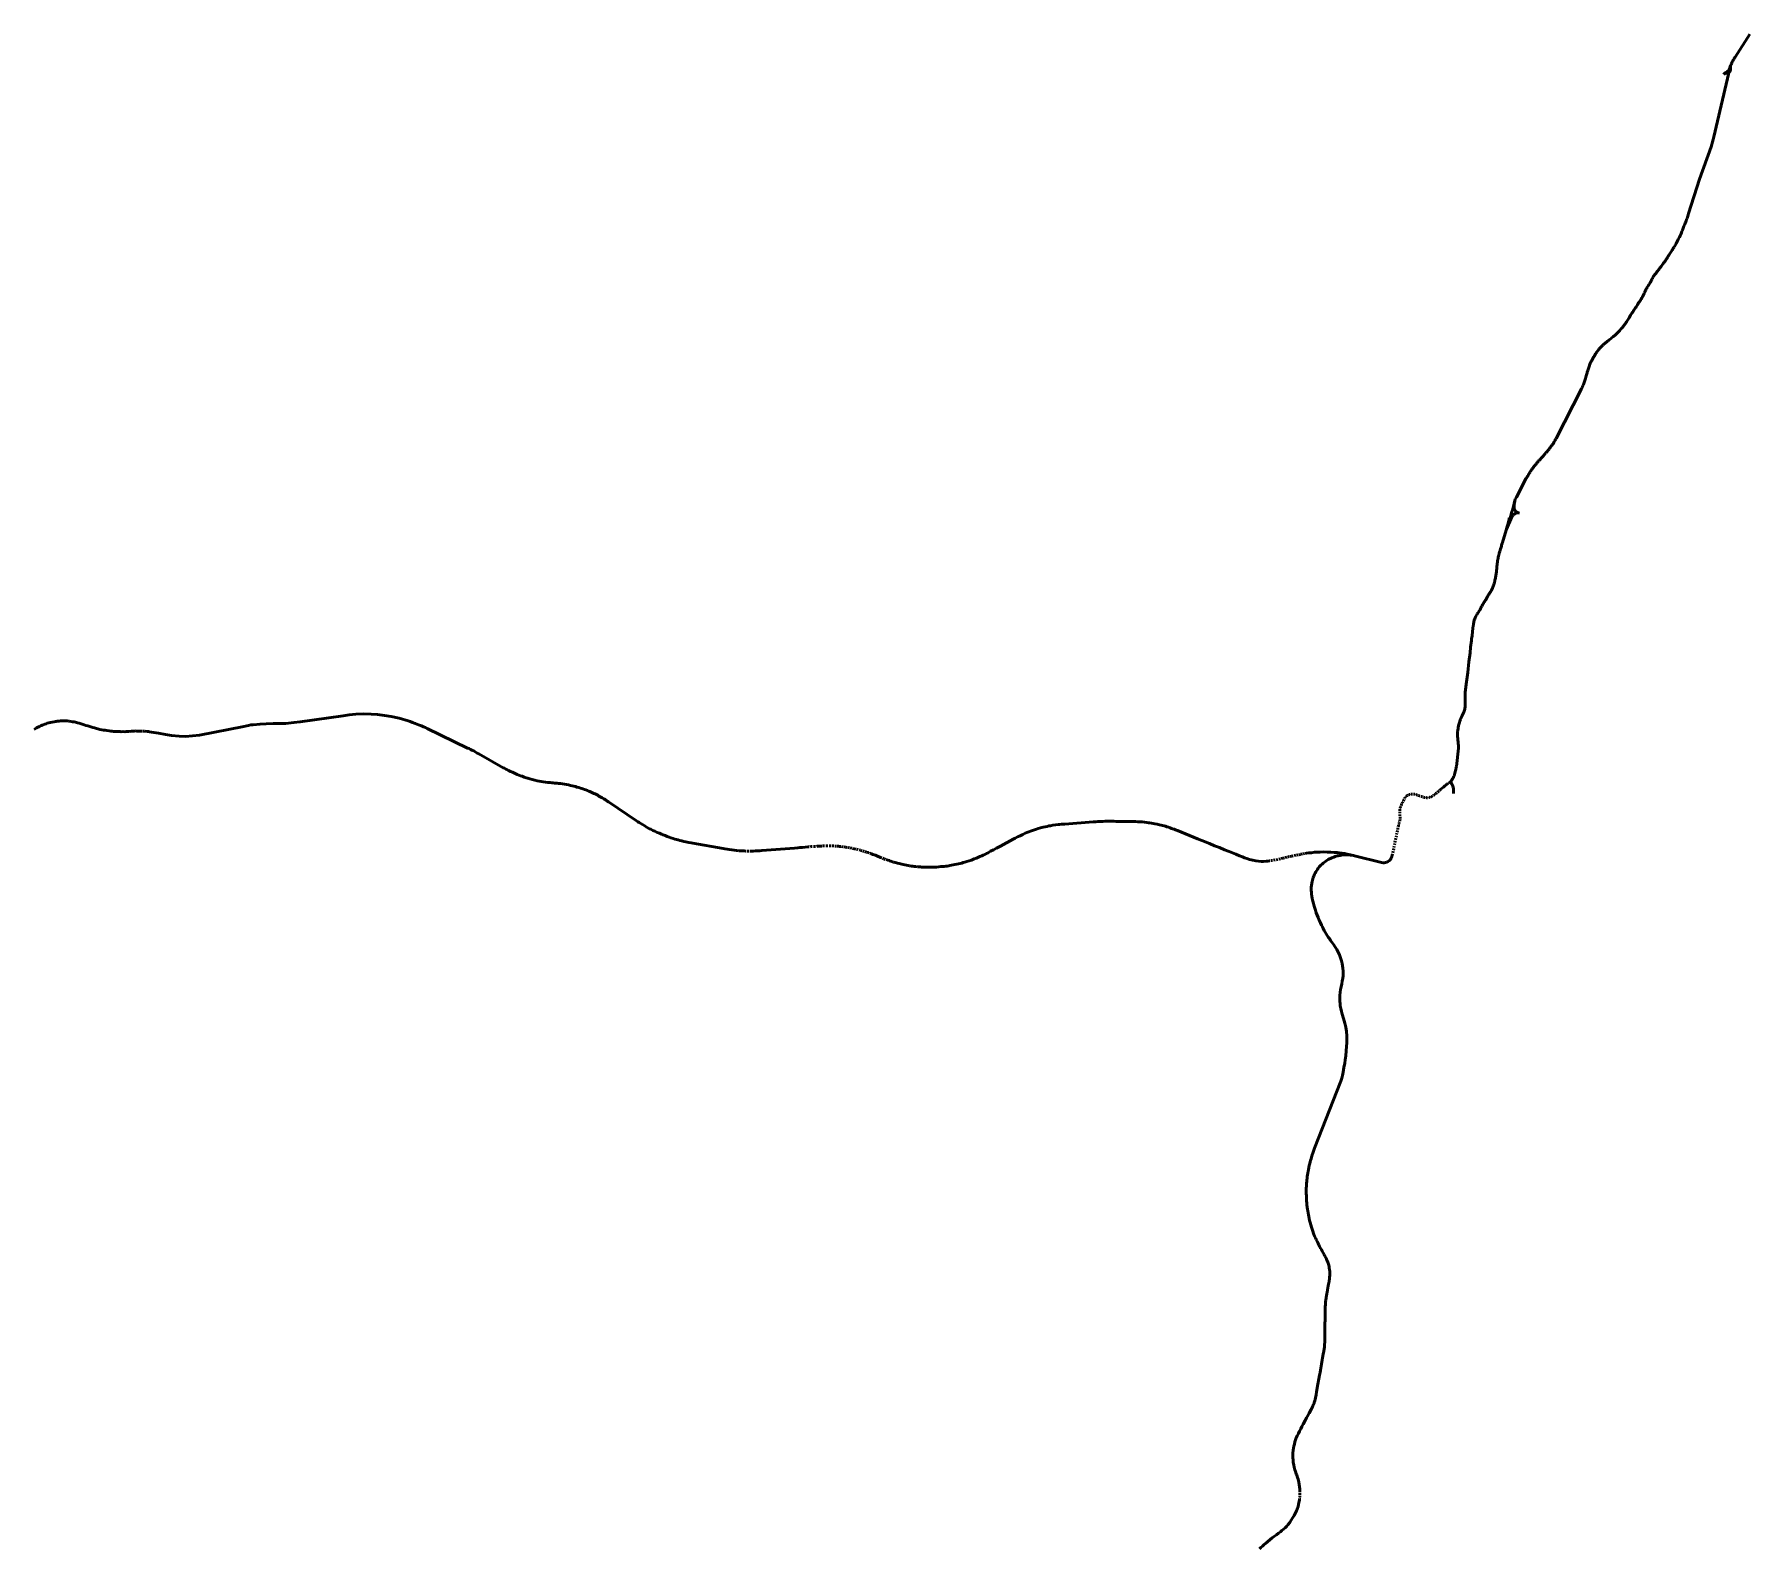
# Model space of a CAD drawing. Header units: metres. Extents: x 627729 to 750862, y 4209977 to 4428692.
# Drawn here: x 627729 to 750862, y 4320003 to 4428692 of the extents above; entities that cross this region are included whole.
import ezdxf

# ---------------------------------------------------------------- set-up
doc = ezdxf.new("R2010")
doc.units = ezdxf.units.M
doc.header["$MEASUREMENT"] = 0
doc.linetypes.add('DGN Style 2', pattern=[189.443405, 113.666043, -75.777362])
for name, color, linetype, lineweight in [('Nivel 35', 7, 'Continuous', 0), ('Nivel 5', 7, 'Continuous', 0), ('Nivel 6', 7, 'Continuous', 0), ('TRAZADO_AVE', 7, 'Continuous', 0), ('TUNEL', 7, 'Continuous', 0)]:
    doc.layers.add(name, color=color, linetype=linetype, lineweight=lineweight)

msp = doc.modelspace()

# ---------------------------------------------------------------- linework, layer by layer
at = {"layer": 'Nivel 35', "color": 6, "linetype": 'Continuous', "lineweight": 53}
for p, q in [((749810, 4427056, 0), (750862, 4428692, 0)), ((749445, 4426247, 0), (748280, 4421332)), ((748104, 4420618, 0), (747250, 4418288)), ((746462, 4415840), (747250, 4418288)), ((736962, 4399693), (738778, 4403240)), ((734119, 4395472, 0), (734792, 4396780, 0)), ((733856, 4394604), (734038, 4395318)), ((734038, 4395318), (734120, 4395472)), ((733406, 4393177), (733709, 4394136)), ((733406, 4393177), (733790, 4394062)), ((733709, 4394136), (733776, 4394348)), ((733776, 4394348), (733856, 4394604)), ((733101, 4392150), (733406, 4393177)), ((730965, 4385824), (731017, 4386268)), ((730833, 4384701), (730891, 4385182)), ((730891, 4385182), (730903, 4385298)), ((730903, 4385298), (730930, 4385517)), ((730930, 4385517), (730965, 4385824)), ((730619, 4382885), (730709, 4383652)), ((730709, 4383652), (730786, 4384306)), ((730786, 4384306), (730833, 4384701)), ((730545, 4382212, 0), (730619, 4382885)), ((730442, 4381468, 0), (730545, 4382212, 0))]:
    msp.add_line(p, q, dxfattribs=at)
at = {"layer": 'Nivel 35', "color": 6, "lineweight": 53}
for p, q in [((729968, 4377456, 0), (729806, 4376145, 0)), ((729942, 4377799, 0), (729957, 4377659, 0)), ((729957, 4377659, 0), (729964, 4377545, 0)), ((729964, 4377545, 0), (729968, 4377456, 0))]:
    msp.add_line(p, q, dxfattribs=at)
at = {"layer": 'Nivel 35', "color": 6, "linetype": 'DGN Style 2', "lineweight": 53}
for p, q in [((724582, 4369251, 0), (724565, 4369262, 0)), ((724565, 4369206, 0), (724582, 4369217, 0)), ((724582, 4369217, 0), (724582, 4369251, 0))]:
    msp.add_line(p, q, dxfattribs=at)
at = {"layer": 'Nivel 35', "color": 6, "linetype": 'Continuous', "lineweight": 53, "extrusion": (0, 0, -1)}
msp.add_arc((-736242, 4423922), 12312, 192.17659, 195.57377, dxfattribs=at)
at = {"layer": 'Nivel 35', "color": 6, "linetype": 'Continuous', "lineweight": 53}
msp.add_arc((745512, 4415890), 951, 333.56679, 357.00675, dxfattribs=at)
for points, knots in [([(749548, 4426571), (749559, 4426594), (749569, 4426617), (749579, 4426640), (749601, 4426688), (749624, 4426736), (749651, 4426782), (749671, 4426818), (749692, 4426854), (749713, 4426890), (749727, 4426913), (749741, 4426937), (749754, 4426961), (749773, 4426993), (749791, 4427025), (749810, 4427057)], [0, 0, 0, 0, 0.1367001, 0.1367001, 0.1367001, 0.4256229, 0.4256229, 0.4256229, 0.6505615, 0.6505615, 0.6505615, 0.7991457, 0.7991457, 0.7991457, 1, 1, 1, 1]), ([(749496, 4426466, 0), (749487, 4426451, 0), (749481, 4426434, 0), (749474, 4426417), (749464, 4426391, 0), (749454, 4426365, 0), (749445, 4426338, 0), (749432, 4426300, 0), (749425, 4426260, 0), (749412, 4426222, 0), (749400, 4426184, 0), (749383, 4426150, 0), (749363, 4426116), (749348, 4426092, 0), (749330, 4426071), (749309, 4426053), (749247, 4426003), (749172, 4425972), (749111, 4425922), (749094, 4425908), (749076, 4425895), (749062, 4425878), (749044, 4425857), (749027, 4425837), (749009, 4425816)], [0, 0, 0, 0, 0.0649493, 0.0649493, 0.0649493, 0.1637303, 0.1637303, 0.1637303, 0.3074913, 0.3074913, 0.3074913, 0.4457267, 0.4457267, 0.4457267, 0.5434905, 0.5434905, 0.5434905, 0.8250915, 0.8250915, 0.8250915, 0.9028264, 0.9028264, 0.9028264, 1, 1, 1, 1]), ([(749009, 4425815, 0), (749031, 4425838, 0), (749053, 4425860, 0), (749081, 4425878, 0), (749103, 4425892, 0), (749129, 4425896, 0), (749153, 4425901, 0), (749191, 4425909, 0), (749229, 4425908, 0), (749266, 4425917, 0), (749295, 4425925, 0), (749321, 4425937, 0), (749348, 4425951, 0), (749374, 4425964, 0), (749397, 4425978, 0), (749419, 4425999, 0), (749441, 4426020, 0), (749457, 4426045, 0), (749466, 4426073, 0), (749474, 4426101, 0), (749479, 4426128, 0), (749482, 4426156), (749486, 4426190, 0), (749489, 4426223, 0), (749490, 4426256), (749490, 4426290, 0), (749480, 4426323, 0), (749481, 4426357, 0), (749481, 4426392, 0), (749484, 4426429, 0), (749495, 4426463, 0)], [0, 0, 0, 0, 0.1023949, 0.1023949, 0.1023949, 0.1830644, 0.1830644, 0.1830644, 0.3035127, 0.3035127, 0.3035127, 0.3983015, 0.3983015, 0.3983015, 0.488956, 0.488956, 0.488956, 0.5820734, 0.5820734, 0.5820734, 0.6724439, 0.6724439, 0.6724439, 0.7789918, 0.7789918, 0.7789918, 0.8859614, 0.8859614, 0.8859614, 1, 1, 1, 1]), ([(749445, 4426247, 0), (749459, 4426320, 0), (749463, 4426397, -1), (749496, 4426464, -1), (749513, 4426500, -1), (749531, 4426535, 0), (749548, 4426571)], [0, 0, 0, 0, 0.6523151, 0.6523151, 0.6523151, 1, 1, 1, 1]), ([(743111, 4409767), (743151, 4409818), (743175, 4409877), (743204, 4409935), (743236, 4409999), (743268, 4410063), (743299, 4410128), (743336, 4410205), (743367, 4410285), (743406, 4410361), (743450, 4410447), (743503, 4410529), (743553, 4410611), (743608, 4410700), (743670, 4410786), (743723, 4410876), (743771, 4410958), (743809, 4411044, 0), (743854, 4411127, 0), (743902, 4411215, 0), (743948, 4411304), (744007, 4411386), (744048, 4411443), (744095, 4411495), (744137, 4411551), (744178, 4411606), (744219, 4411662), (744261, 4411717), (744322, 4411798), (744385, 4411880), (744447, 4411961), (744520, 4412057), (744587, 4412157), (744659, 4412254), (744700, 4412309), (744749, 4412359), (744788, 4412415), (744837, 4412486), (744884, 4412558), (744931, 4412630), (744975, 4412699), (745020, 4412769), (745065, 4412839), (745128, 4412937), (745194, 4413033), (745255, 4413132), (745304, 4413210), (745349, 4413289), (745396, 4413368), (745443, 4413446), (745491, 4413524), (745538, 4413602), (745563, 4413645), (745587, 4413689), (745610, 4413733), (745680, 4413863), (745748, 4413993), (745813, 4414126), (745880, 4414265), (745942, 4414408), (746000, 4414552), (746040, 4414653), (746075, 4414756), (746116, 4414857), (746156, 4414955), (746197, 4415052), (746237, 4415149), (746281, 4415254), (746323, 4415369), (746364, 4415466)], [0, 0, 0, 0, 0.0290829, 0.0290829, 0.0290829, 0.0618305, 0.0618305, 0.0618305, 0.1006806, 0.1006806, 0.1006806, 0.1446978, 0.1446978, 0.1446978, 0.1925179, 0.1925179, 0.1925179, 0.2354654, 0.2354654, 0.2354654, 0.2810666, 0.2810666, 0.2810666, 0.3128855, 0.3128855, 0.3128855, 0.3443324, 0.3443324, 0.3443324, 0.3909843, 0.3909843, 0.3909843, 0.445814, 0.445814, 0.445814, 0.4771972, 0.4771972, 0.4771972, 0.5162364, 0.5162364, 0.5162364, 0.553991, 0.553991, 0.553991, 0.6070768, 0.6070768, 0.6070768, 0.6486787, 0.6486787, 0.6486787, 0.6902294, 0.6902294, 0.6902294, 0.7129884, 0.7129884, 0.7129884, 0.7799846, 0.7799846, 0.7799846, 0.8506358, 0.8506358, 0.8506358, 0.9001676, 0.9001676, 0.9001676, 0.948179, 0.948179, 0.948179, 1, 1, 1, 1]), ([(738778, 4403248, 0), (738833, 4403349, 0), (738887, 4403451, 0), (738930, 4403559, 0), (738949, 4403608, 0), (738965, 4403659, 0), (738980, 4403709, 0), (739009, 4403804, 0), (739037, 4403899), (739067, 4403994), (739087, 4404058), (739108, 4404121), (739127, 4404186), (739154, 4404273), (739181, 4404362), (739207, 4404450), (739232, 4404533), (739256, 4404616), (739281, 4404699), (739297, 4404753), (739316, 4404805), (739335, 4404858), (739360, 4404928), (739388, 4404997), (739417, 4405065), (739449, 4405142), (739486, 4405217), (739526, 4405291), (739558, 4405349), (739596, 4405403), (739628, 4405461), (739649, 4405500), (739667, 4405541, 0), (739689, 4405579, 0), (739726, 4405640, 0), (739764, 4405699, 0), (739803, 4405758, 0), (739836, 4405806, 0), (739868, 4405855, 0), (739902, 4405902), (739933, 4405947, 0), (739965, 4405990), (739998, 4406033), (740038, 4406084), (740080, 4406133), (740124, 4406181), (740146, 4406206), (740169, 4406230), (740193, 4406254), (740239, 4406300), (740287, 4406344), (740334, 4406389), (740389, 4406440), (740443, 4406491), (740500, 4406539), (740550, 4406582), (740604, 4406620), (740656, 4406662), (740699, 4406698), (740742, 4406734, 0), (740786, 4406769, 0), (740828, 4406803, 0), (740872, 4406833, 0), (740914, 4406867, 0), (740956, 4406902, 0), (740999, 4406937, 0), (741041, 4406972, 0), (741101, 4407022, 0), (741160, 4407072, 0), (741218, 4407123, 0), (741286, 4407181, 0), (741351, 4407241), (741413, 4407306), (741493, 4407391), (741570, 4407478), (741647, 4407566), (741700, 4407625), (741753, 4407684), (741802, 4407746), (741852, 4407810), (741899, 4407877), (741947, 4407943), (741974, 4407979), (742001, 4408016, 0), (742026, 4408053, 0), (742088, 4408146, 0), (742144, 4408242), (742202, 4408338), (742241, 4408403), (742279, 4408468), (742318, 4408533), (742347, 4408579), (742376, 4408625), (742406, 4408671), (742455, 4408745), (742509, 4408817, 0), (742557, 4408892, 0), (742587, 4408938, 0), (742616, 4408984, 0), (742645, 4409030, 0), (742667, 4409064, 0), (742689, 4409098, 0), (742711, 4409132, 0), (742744, 4409183, 0), (742781, 4409231, 0), (742814, 4409282, 0), (742850, 4409337, 0), (742880, 4409397, 0), (742915, 4409453, 0), (742950, 4409508, 0), (742989, 4409561, 0), (743026, 4409615, 0), (743058, 4409663, 0), (743084, 4409721), (743111, 4409767)], [0, 0, 0, 0, 0.0434512, 0.0434512, 0.0434512, 0.0634068, 0.0634068, 0.0634068, 0.1006939, 0.1006939, 0.1006939, 0.1259669, 0.1259669, 0.1259669, 0.1606012, 0.1606012, 0.1606012, 0.1932933, 0.1932933, 0.1932933, 0.2143513, 0.2143513, 0.2143513, 0.2422478, 0.2422478, 0.2422478, 0.2738175, 0.2738175, 0.2738175, 0.2986102, 0.2986102, 0.2986102, 0.3154315, 0.3154315, 0.3154315, 0.3420208, 0.3420208, 0.3420208, 0.3639495, 0.3639495, 0.3639495, 0.3843567, 0.3843567, 0.3843567, 0.4086742, 0.4086742, 0.4086742, 0.4213468, 0.4213468, 0.4213468, 0.4458952, 0.4458952, 0.4458952, 0.4739168, 0.4739168, 0.4739168, 0.4988547, 0.4988547, 0.4988547, 0.5200613, 0.5200613, 0.5200613, 0.5402275, 0.5402275, 0.5402275, 0.5610017, 0.5610017, 0.5610017, 0.5901633, 0.5901633, 0.5901633, 0.623711, 0.623711, 0.623711, 0.6676562, 0.6676562, 0.6676562, 0.6975064, 0.6975064, 0.6975064, 0.7281698, 0.7281698, 0.7281698, 0.7452279, 0.7452279, 0.7452279, 0.7872588, 0.7872588, 0.7872588, 0.8157876, 0.8157876, 0.8157876, 0.8362346, 0.8362346, 0.8362346, 0.869888, 0.869888, 0.869888, 0.8904773, 0.8904773, 0.8904773, 0.9057496, 0.9057496, 0.9057496, 0.9285065, 0.9285065, 0.9285065, 0.9535022, 0.9535022, 0.9535022, 0.9781616, 0.9781616, 0.9781616, 1, 1, 1, 1]), ([(734792, 4396780, 0), (734841, 4396857, 0), (734891, 4396933, 0), (734940, 4397010, 0), (734995, 4397096, 0), (735039, 4397189, 0), (735095, 4397275, 0), (735147, 4397354, 0), (735202, 4397429, 0), (735258, 4397505, 0), (735338, 4397613, 0), (735418, 4397721), (735501, 4397827), (735549, 4397889), (735600, 4397948), (735651, 4398007), (735697, 4398059), (735744, 4398109), (735791, 4398158), (735849, 4398218), (735913, 4398271), (735968, 4398333), (736011, 4398381), (736053, 4398430), (736094, 4398479), (736127, 4398518), (736159, 4398557, 0), (736192, 4398596, 0), (736214, 4398621, 0), (736236, 4398645, 0), (736258, 4398670, 0), (736286, 4398701, 0), (736314, 4398733, 0), (736341, 4398765, 0), (736369, 4398801, 0), (736393, 4398840, 0), (736421, 4398876, 0), (736461, 4398927, 0), (736502, 4398978, 0), (736542, 4399029, 0), (736580, 4399078, 0), (736619, 4399127, 0), (736657, 4399176, 0), (736698, 4399231, 0), (736736, 4399289, 0), (736770, 4399349, 0), (736790, 4399384, 0), (736809, 4399419, 0), (736829, 4399455, 0), (736849, 4399489, 0), (736868, 4399524, 0), (736888, 4399558, 0), (736911, 4399600, 0), (736934, 4399641), (736958, 4399683)], [0, 0, 0, 0, 0.0754138, 0.0754138, 0.0754138, 0.1598754, 0.1598754, 0.1598754, 0.2374026, 0.2374026, 0.2374026, 0.3485042, 0.3485042, 0.3485042, 0.412885, 0.412885, 0.412885, 0.4696509, 0.4696509, 0.4696509, 0.5380646, 0.5380646, 0.5380646, 0.5911076, 0.5911076, 0.5911076, 0.6330606, 0.6330606, 0.6330606, 0.6603454, 0.6603454, 0.6603454, 0.6950692, 0.6950692, 0.6950692, 0.7328701, 0.7328701, 0.7328701, 0.786321, 0.786321, 0.786321, 0.8377533, 0.8377533, 0.8377533, 0.894445, 0.894445, 0.894445, 0.9279415, 0.9279415, 0.9279415, 0.960704, 0.960704, 0.960704, 1, 1, 1, 1]), ([(734349, 4394333), (734296, 4394348), (734205, 4394363), (734151, 4394386), (734115, 4394402), (734076, 4394434), (734048, 4394471), (734019, 4394508), (733999, 4394546), (733982, 4394589), (733970, 4394619), (733959, 4394650), (733955, 4394682), (733951, 4394715), (733949, 4394748), (733949, 4394782), (733949, 4394809), (733949, 4394837), (733952, 4394865), (733956, 4394903), (733961, 4394940), (733966, 4394977), (733970, 4395002), (733974, 4395027), (733978, 4395052), (733983, 4395085), (733990, 4395117), (733995, 4395149)], [0, 0, 0, 0, 0.1973562, 0.1973562, 0.1973562, 0.3248788, 0.3248788, 0.3248788, 0.4550249, 0.4550249, 0.4550249, 0.547767, 0.547767, 0.547767, 0.6440637, 0.6440637, 0.6440637, 0.7241357, 0.7241357, 0.7241357, 0.8329882, 0.8329882, 0.8329882, 0.9055564, 0.9055564, 0.9055564, 1, 1, 1, 1]), ([(733406, 4393177), (733426, 4393265), (733449, 4393352), (733472, 4393438), (733486, 4393492), (733503, 4393545), (733519, 4393599), (733555, 4393723), (733583, 4393852), (733608, 4393977)], [0, 0, 0, 0, 0.3267023, 0.3267023, 0.3267023, 0.5292223, 0.5292223, 0.5292223, 1, 1, 1, 1]), ([(734266, 4394345, -2), (734240, 4394345, -2), (734214, 4394345, -2), (734188, 4394343, -2), (734172, 4394342, -2), (734157, 4394341, -1), (734141, 4394339, 0), (734124, 4394336, 0), (734107, 4394332, -1), (734091, 4394325, -2), (734078, 4394320, -3), (734066, 4394314, -10), (734054, 4394308, -11), (734041, 4394301, -12), (734028, 4394294, -2), (734015, 4394286, -2), (734001, 4394277, -2), (733986, 4394268, -11), (733972, 4394258, -10), (733959, 4394249, -10), (733946, 4394240, -1), (733934, 4394230, -1), (733918, 4394218, -1), (733903, 4394206, -9), (733888, 4394193, -9), (733877, 4394182, -9), (733867, 4394171, -2), (733857, 4394159, -1), (733842, 4394143, -1), (733828, 4394127, -11), (733815, 4394109, -9), (733805, 4394094, -8), (733798, 4394078, 0), (733790, 4394062)], [0, 0, 0, 0, 0.1317884, 0.1317884, 0.1317884, 0.2117391, 0.2117391, 0.2117391, 0.2989908, 0.2989908, 0.2989908, 0.3707487, 0.3707487, 0.3707487, 0.4464631, 0.4464631, 0.4464631, 0.5343502, 0.5343502, 0.5343502, 0.6169933, 0.6169933, 0.6169933, 0.717086, 0.717086, 0.717086, 0.7964059, 0.7964059, 0.7964059, 0.9072213, 0.9072213, 0.9072213, 1, 1, 1, 1]), ([(731027, 4386279), (731040, 4386364), (731052, 4386448), (731065, 4386532), (731075, 4386602), (731098, 4386670), (731121, 4386737), (731139, 4386789), (731157, 4386841), (731185, 4386888), (731239, 4386979), (731294, 4387068), (731350, 4387157), (731405, 4387244), (731464, 4387328), (731516, 4387417), (731556, 4387485), (731587, 4387558), (731624, 4387628), (731667, 4387709), (731709, 4387791), (731756, 4387870), (731804, 4387953), (731862, 4388030), (731911, 4388113), (731946, 4388171), (731978, 4388231), (732014, 4388289), (732040, 4388331), (732067, 4388373), (732092, 4388415), (732126, 4388470), (732160, 4388525), (732194, 4388580), (732239, 4388652), (732284, 4388725), (732328, 4388799), (732368, 4388864), (732399, 4388934), (732427, 4389006), (732463, 4389095), (732496, 4389186), (732521, 4389279), (732542, 4389354), (732561, 4389429), (732579, 4389505), (732592, 4389557), (732606, 4389609), (732615, 4389662), (732632, 4389757), (732644, 4389852), (732658, 4389947), (732672, 4390045), (732686, 4390143), (732698, 4390242), (732713, 4390362), (732715, 4390484), (732728, 4390605), (732741, 4390740), (732755, 4390874), (732781, 4391006), (732803, 4391114), (732828, 4391219), (732854, 4391326), (732874, 4391411), (732893, 4391496), (732918, 4391581), (732935, 4391640), (732955, 4391699), (732974, 4391758), (732989, 4391801), (733005, 4391845), (733019, 4391889), (733033, 4391931), (733044, 4391973), (733057, 4392015), (733071, 4392060), (733088, 4392124), (733101, 4392150)], [0, 0, 0, 0, 0.0405546, 0.0405546, 0.0405546, 0.0741393, 0.0741393, 0.0741393, 0.1001206, 0.1001206, 0.1001206, 0.1500673, 0.1500673, 0.1500673, 0.1989058, 0.1989058, 0.1989058, 0.2363864, 0.2363864, 0.2363864, 0.2801254, 0.2801254, 0.2801254, 0.3256921, 0.3256921, 0.3256921, 0.3580667, 0.3580667, 0.3580667, 0.3814975, 0.3814975, 0.3814975, 0.4121274, 0.4121274, 0.4121274, 0.4527915, 0.4527915, 0.4527915, 0.4891119, 0.4891119, 0.4891119, 0.5348145, 0.5348145, 0.5348145, 0.5718715, 0.5718715, 0.5718715, 0.5973048, 0.5973048, 0.5973048, 0.6429432, 0.6429432, 0.6429432, 0.6900064, 0.6900064, 0.6900064, 0.7477969, 0.7477969, 0.7477969, 0.8118725, 0.8118725, 0.8118725, 0.8636641, 0.8636641, 0.8636641, 0.9053267, 0.9053267, 0.9053267, 0.9347111, 0.9347111, 0.9347111, 0.9566722, 0.9566722, 0.9566722, 0.977579, 0.977579, 0.977579, 1, 1, 1, 1]), ([(729939, 4377801, 0), (729939, 4377828, 0), (729935, 4377856, 0), (729932, 4377884, 0), (729929, 4377924, 0), (729925, 4377964, 0), (729922, 4378004, 0), (729917, 4378058, 0), (729913, 4378113, 0), (729908, 4378167, 0), (729903, 4378230, 0), (729897, 4378294, 0), (729892, 4378357, 0), (729884, 4378454, 0), (729889, 4378553, 0), (729900, 4378650, 0), (729909, 4378733, 0), (729922, 4378816, 0), (729936, 4378898, 0), (729951, 4378983, 0), (729967, 4379068, 0), (729984, 4379152, 0), (730006, 4379257, 0), (730034, 4379360, 0), (730070, 4379461, 0), (730097, 4379537, 0), (730131, 4379610, 0), (730167, 4379682, 0), (730194, 4379735, 0), (730227, 4379784, 0), (730253, 4379838), (730283, 4379902, 0), (730310, 4379968, 0), (730335, 4380035, 0), (730352, 4380081, 0), (730368, 4380128, 0), (730384, 4380176, 0), (730399, 4380226, 0), (730413, 4380275, 0), (730424, 4380326), (730435, 4380376, 0), (730445, 4380425, 0), (730445, 4380476, 0), (730445, 4380532, 0), (730445, 4380589, 0), (730445, 4380646, 0), (730445, 4380699, 0), (730445, 4380752, 0), (730445, 4380806, 0), (730445, 4380834, 0), (730445, 4380863, 0), (730445, 4380891, 0), (730445, 4380923, 0), (730445, 4380955, 0), (730445, 4380987, 0), (730445, 4381015, 0), (730445, 4381044, 0), (730445, 4381072, 0), (730445, 4381101, 0), (730445, 4381129, 0), (730445, 4381158, 0), (730445, 4381190, 0), (730445, 4381222, 0), (730445, 4381253, 0), (730445, 4381290, 0), (730445, 4381326, 0), (730445, 4381363, 0), (730445, 4381398, 0), (730445, 4381434, 0), (730445, 4381469, 0)], [0, 0, 0, 0, 0.0221818, 0.0221818, 0.0221818, 0.0541702, 0.0541702, 0.0541702, 0.0977041, 0.0977041, 0.0977041, 0.1483912, 0.1483912, 0.1483912, 0.2263255, 0.2263255, 0.2263255, 0.2929232, 0.2929232, 0.2929232, 0.3615489, 0.3615489, 0.3615489, 0.4467875, 0.4467875, 0.4467875, 0.5109641, 0.5109641, 0.5109641, 0.5581007, 0.5581007, 0.5581007, 0.6148434, 0.6148434, 0.6148434, 0.6545944, 0.6545944, 0.6545944, 0.695968, 0.695968, 0.695968, 0.7360394, 0.7360394, 0.7360394, 0.7812254, 0.7812254, 0.7812254, 0.8237582, 0.8237582, 0.8237582, 0.8463887, 0.8463887, 0.8463887, 0.871793, 0.871793, 0.871793, 0.8945509, 0.8945509, 0.8945509, 0.9173089, 0.9173089, 0.9173089, 0.9427131, 0.9427131, 0.9427131, 0.9718221, 0.9718221, 0.9718221, 1, 1, 1, 1])]:
    msp.add_open_spline(points, degree=3, knots=knots, dxfattribs=at)
at = {"layer": 'Nivel 35', "color": 6, "lineweight": 53}
for points, knots in [([(729806, 4376149, 0), (729800, 4376115, 0), (729795, 4376081, 0), (729789, 4376048, 0), (729782, 4376009, 0), (729772, 4375971, 0), (729763, 4375933, 0), (729750, 4375877, 0), (729738, 4375821, 0), (729725, 4375765, 0), (729710, 4375702, 0), (729695, 4375639, 0), (729680, 4375576, 0), (729658, 4375488, 0), (729622, 4375404, 0), (729574, 4375326, 0), (729549, 4375285, 0), (729521, 4375247, 0), (729496, 4375206, 0)], [0, 0, 0, 0, 0.1022156, 0.1022156, 0.1022156, 0.2200995, 0.2200995, 0.2200995, 0.392248, 0.392248, 0.392248, 0.5860829, 0.5860829, 0.5860829, 0.8568126, 0.8568126, 0.8568126, 1, 1, 1, 1]), ([(729499, 4375209, 0), (729492, 4375198, 0), (729484, 4375187, 0), (729477, 4375176, 0), (729472, 4375168, 0), (729468, 4375160, 0), (729464, 4375152, 0), (729459, 4375142, 0), (729453, 4375133, 0), (729448, 4375123, 0), (729444, 4375114, 0), (729442, 4375104, 0), (729439, 4375095, 0), (729435, 4375080, 0), (729431, 4375065, 0), (729428, 4375050, 0), (729425, 4375036, 0), (729424, 4375022, 0), (729425, 4375007, 0), (729425, 4374996, 0), (729428, 4374985, 0), (729431, 4374974, 0), (729437, 4374953, 0), (729442, 4374933, 0), (729451, 4374914, 0), (729463, 4374890, 0), (729477, 4374868, 0), (729491, 4374846, 0), (729503, 4374827, 0), (729517, 4374810, 0), (729528, 4374792, 0), (729537, 4374776, 0), (729544, 4374758, 0), (729550, 4374741, 0), (729558, 4374717, 0), (729564, 4374694, 0), (729570, 4374669, 0), (729578, 4374638, 0), (729585, 4374607, 0), (729591, 4374576, 0), (729598, 4374539, 0), (729602, 4374502, 0), (729604, 4374465, 0), (729606, 4374430, 0), (729607, 4374396, 0), (729604, 4374362, 0), (729600, 4374312, 0), (729595, 4374263, 0), (729589, 4374214, 0)], [0, 0, 0, 0, 0.0381674, 0.0381674, 0.0381674, 0.0638757, 0.0638757, 0.0638757, 0.0950148, 0.0950148, 0.0950148, 0.1237077, 0.1237077, 0.1237077, 0.1673538, 0.1673538, 0.1673538, 0.2082964, 0.2082964, 0.2082964, 0.2406246, 0.2406246, 0.2406246, 0.3013598, 0.3013598, 0.3013598, 0.376578, 0.376578, 0.376578, 0.438654, 0.438654, 0.438654, 0.4914746, 0.4914746, 0.4914746, 0.5623085, 0.5623085, 0.5623085, 0.6536714, 0.6536714, 0.6536714, 0.7602179, 0.7602179, 0.7602179, 0.8585141, 0.8585141, 0.8585141, 1, 1, 1, 1]), ([(729176, 4374906, 0), (729130, 4374872, 0), (729085, 4374839, 0), (729039, 4374805, 0), (729002, 4374777, 0), (728969, 4374743, 0), (728934, 4374713, 0), (728853, 4374642, 0), (728771, 4374571, 0), (728689, 4374500, 0)], [0, 0, 0, 0, 0.2684205, 0.2684205, 0.2684205, 0.4880669, 0.4880669, 0.4880669, 1, 1, 1, 1])]:
    msp.add_open_spline(points, degree=3, knots=knots, dxfattribs=at)
at = {"layer": 'Nivel 35', "color": 6, "linetype": 'DGN Style 2', "lineweight": 53}
for points, knots in [([(729500, 4375211, 0), (729484, 4375188, 0), (729467, 4375166, 0), (729451, 4375143, 0), (729435, 4375121, 0), (729417, 4375101, 0), (729398, 4375082, 0), (729373, 4375057, 0), (729348, 4375033, 0), (729320, 4375012, 0), (729272, 4374976, 0), (729223, 4374942, 0), (729176, 4374906, 0)], [0, 0, 0, 0, 0.1868073, 0.1868073, 0.1868073, 0.3677101, 0.3677101, 0.3677101, 0.6015594, 0.6015594, 0.6015594, 1, 1, 1, 1]), ([(728688, 4374500, 0), (728571, 4374399, 0), (728454, 4374299, 0), (728338, 4374198, 0), (728249, 4374122, 0), (728156, 4374054, 0), (728053, 4373994, 0), (727992, 4373959, 0), (727927, 4373941, 0), (727860, 4373925, 0), (727809, 4373913, 0), (727757, 4373901, 0), (727706, 4373902, 0), (727671, 4373903, 0), (727636, 4373907, 0), (727601, 4373912, 0), (727544, 4373920, 0), (727486, 4373925, 0), (727431, 4373942, 0), (727271, 4373993, 0), (727116, 4374056, 0), (726958, 4374110, 0), (726923, 4374122, 0), (726888, 4374134, 0), (726851, 4374146, 0), (726816, 4374156, 0), (726779, 4374160, 0), (726742, 4374164, 0), (726721, 4374166, 0), (726700, 4374169, 0), (726680, 4374167, 0), (726641, 4374164, 0), (726603, 4374157, 0), (726564, 4374150, 0), (726518, 4374142, 0), (726471, 4374135, 0), (726426, 4374123, 0), (726393, 4374114, 0), (726364, 4374098, 0), (726333, 4374083, 0), (726298, 4374066, 0), (726264, 4374047, 0), (726230, 4374027, 0), (726195, 4374006, 0), (726159, 4373983, 0), (726137, 4373948, 0), (726117, 4373915, 0), (726108, 4373878, 0), (726090, 4373845, 0), (726064, 4373794, 0), (726036, 4373745, 0), (726009, 4373694, 0), (725926, 4373532, 0), (725847, 4373370, 0), (725782, 4373197, 0), (725766, 4373154, 0), (725760, 4373110, 0), (725754, 4373066, 0), (725744, 4372989, 0), (725736, 4372912, 0), (725739, 4372835, 0), (725742, 4372774, 0), (725752, 4372714, 0), (725755, 4372653, 0), (725760, 4372568, 0), (725763, 4372481, 0), (725763, 4372396, 0), (725764, 4372351, 0), (725763, 4372306, 0), (725752, 4372261, 0), (725742, 4372221, 0), (725727, 4372184, 0), (725717, 4372146, 0), (725694, 4372062, 0), (725667, 4371979, 0), (725650, 4371894, 0)], [0, 0, 0, 0, 0.0925929, 0.0925929, 0.0925929, 0.1628855, 0.1628855, 0.1628855, 0.2038533, 0.2038533, 0.2038533, 0.2351393, 0.2351393, 0.2351393, 0.2562402, 0.2562402, 0.2562402, 0.2907902, 0.2907902, 0.2907902, 0.3913338, 0.3913338, 0.3913338, 0.4139097, 0.4139097, 0.4139097, 0.4361428, 0.4361428, 0.4361428, 0.448646, 0.448646, 0.448646, 0.4720363, 0.4720363, 0.4720363, 0.5002913, 0.5002913, 0.5002913, 0.5204888, 0.5204888, 0.5204888, 0.5440687, 0.5440687, 0.5440687, 0.5684837, 0.5684837, 0.5684837, 0.5912468, 0.5912468, 0.5912468, 0.6254508, 0.6254508, 0.6254508, 0.7350727, 0.7350727, 0.7350727, 0.76191, 0.76191, 0.76191, 0.8082645, 0.8082645, 0.8082645, 0.8448021, 0.8448021, 0.8448021, 0.8964549, 0.8964549, 0.8964549, 0.9234807, 0.9234807, 0.9234807, 0.947737, 0.947737, 0.947737, 1, 1, 1, 1])]:
    msp.add_open_spline(points, degree=3, knots=knots, dxfattribs=at)
at = {"layer": 'Nivel 5', "color": 11, "linetype": 'Continuous', "lineweight": 53}
msp.add_line((683934, 4370412, 0), (683965, 4370415, 0), dxfattribs=at)
for points in [[(690094, 4369105), (690007, 4369127), (689902, 4369151), (689812, 4369171), (689686, 4369203)], [(722206, 4369789), (722312, 4369771), (722417, 4369750), (722495, 4369728), (722585, 4369706), (722585, 4369706), (722585, 4369706), (722585, 4369706), (722585, 4369706), (722585, 4369706), (724343, 4369269), (724343, 4369269), (724343, 4369269), (724343, 4369269), (724343, 4369269), (724343, 4369269), (724343, 4369269), (724343, 4369269), (724343, 4369269), (724343, 4369269), (724343, 4369269), (724343, 4369269), (724343, 4369269), (724439, 4369248), (724544, 4369231), (724583, 4369231)]]:
    msp.add_lwpolyline(points, dxfattribs=at)
for points in [[(678280, 4370098, 0), (678123, 4370109, 0), (678123, 4370109, 0), (677963, 4370130, 0), (677801, 4370151, 0), (677601, 4370175, 0), (677466, 4370200, 0), (677466, 4370200, 0), (677305, 4370223, 0), (677305, 4370223, 0), (677175, 4370245, 0), (675010, 4370630, 0), (675010, 4370630, 0), (674877, 4370661, 0), (674877, 4370661, 0), (674718, 4370689, 0), (674603, 4370707, 0), (674487, 4370735, 0), (674347, 4370767, 0), (674198, 4370801, 0), (674076, 4370830, 0), (673946, 4370867, 0), (673831, 4370902, 0), (673713, 4370937, 0), (673578, 4370982, 0), (673422, 4371031, 0), (673292, 4371077, 0), (673147, 4371126, 0), (673004, 4371184, 0), (672869, 4371230, 0), (672741, 4371278, 0), (672599, 4371345, 0), (672440, 4371413, 0), (672270, 4371494, 0), (672127, 4371557, 0), (671990, 4371633, 0), (671895, 4371679, 0), (671895, 4371679, 0), (671678, 4371798, 0), (671543, 4371877, 0), (671381, 4371978, 0), (671141, 4372120, 0), (671046, 4372182, 0), (670954, 4372243, 0), (668950, 4373598, 0), (668861, 4373656, 0), (668698, 4373767, 0), (668603, 4373822, 0), (668486, 4373888, 0), (668350, 4373963, 0), (668254, 4374020, 0), (668180, 4374074, 0), (668074, 4374127, 0), (667986, 4374169, 0), (667901, 4374211, 0), (667798, 4374256, 0), (667700, 4374302, 0), (667610, 4374341, 0), (667515, 4374382, 0), (667429, 4374413, 0), (667316, 4374459, 0), (667212, 4374499, 0), (667113, 4374529, 0), (667021, 4374563, 0), (666924, 4374591, 0), (666819, 4374625, 0), (666673, 4374670, 0), (666571, 4374700, 0), (666454, 4374731, 0), (666343, 4374756, 0), (666229, 4374783, 0), (666072, 4374825, 0), (665926, 4374850, 0), (665779, 4374875, 0), (665640, 4374892, 0), (665506, 4374910, 0), (665364, 4374928, 0), (665364, 4374928, 0), (665256, 4374940, 0), (665156, 4374952, 0), (665063, 4374955, 0), (664965, 4374963, 0), (664870, 4374975, 0), (664758, 4374984, 0), (664598, 4375002, 0), (664414, 4375019, 0), (664259, 4375048, 0), (664122, 4375065, 0), (663977, 4375095, 0), (663823, 4375122, 0), (663656, 4375163, 0), (663462, 4375210, 0), (663298, 4375261, 0), (663155, 4375293, 0), (663042, 4375331, 0), (662894, 4375381, 0), (662743, 4375439, 0), (662627, 4375477, 0), (662395, 4375575, 0), (662198, 4375658, 0), (662043, 4375724, 0), (661909, 4375784, 0), (661778, 4375857, 0), (661701, 4375894, 0), (661577, 4375959, 0), (661470, 4376021, 0), (661393, 4376057, 0), (659635, 4377062, 0), (659524, 4377109, 0), (659444, 4377152, 0), (659373, 4377196, 0), (659274, 4377254, 0), (659138, 4377321, 0), (659047, 4377360, 0), (658933, 4377423, 0), (658823, 4377466, 0), (655933, 4378873, 0), (655801, 4378934, 0), (655660, 4378991, 0), (655511, 4379058, 0), (655306, 4379142, 0), (655073, 4379234, 0), (654883, 4379306, 0), (654713, 4379368, 0), (654574, 4379409, 0), (653924, 4379609, 0), (653924, 4379609, 0), (653343, 4379731, 0), (653343, 4379731, 0), (652870, 4379811, 0), (652870, 4379811, 0), (652373, 4379873, 0), (652373, 4379873, 0), (651911, 4379904, 0), (651911, 4379904, 0), (651352, 4379917, 0), (651352, 4379917, 0), (650819, 4379892, 0), (650819, 4379892, 0), (650328, 4379851, 0), (650328, 4379851, 0), (649889, 4379785, 0), (646824, 4379344, 0), (646824, 4379344, 0), (646362, 4379289, 0), (646362, 4379289, 0), (645789, 4379235, 0), (645789, 4379235, 0), (645344, 4379230, 0), (644873, 4379219, 0), (644873, 4379219, 0), (644381, 4379215, 0), (644381, 4379215, 0), (643931, 4379184, 0), (643931, 4379184, 0), (643438, 4379130, 0), (643273, 4379121, 0), (643114, 4379091, 0), (642994, 4379062, 0), (642779, 4379017, 0), (639575, 4378391, 0), (639575, 4378391, 0), (639073, 4378333, 0), (639073, 4378333, 0), (638577, 4378303, 0), (638577, 4378303, 0), (638117, 4378321, 0), (638117, 4378321, 0), (638577, 4378303, 0), (638577, 4378303, 0), (638117, 4378321, 0), (637585, 4378364, 0), (637585, 4378364, 0), (637144, 4378437, 0), (636633, 4378540, 0), (636633, 4378540, 0), (636138, 4378612, 0), (636138, 4378612, 0), (636009, 4378628, 0)], [(628017, 4378973, 0), (627975, 4378954, 0), (627882, 4378905, 0), (627793, 4378850, 0), (627793, 4378850, 0), (627729, 4378806, 0)], [(629301, 4379381, 0), (629243, 4379373, 0), (629148, 4379356, 0), (629012, 4379330, 0), (628883, 4379302, 0), (628772, 4379274, 0), (628662, 4379240, 0), (628577, 4379210, 0), (628480, 4379179, 0), (628371, 4379138, 0), (628293, 4379106, 0), (628248, 4379085, 0)], [(634475, 4378655, 0), (634331, 4378643, 0), (634217, 4378640, 0), (634112, 4378646, 0), (633970, 4378639, 0), (633889, 4378642, 0), (633777, 4378642, 0), (633648, 4378648, 0), (633564, 4378648, 0), (633414, 4378663, 0), (633317, 4378674, 0), (633212, 4378683, 0), (633098, 4378694, 0), (632930, 4378719, 0), (632808, 4378741, 0), (632700, 4378759, 0), (632567, 4378780, 0), (632430, 4378806, 0), (632299, 4378840, 0), (632184, 4378872, 0), (632054, 4378913, 0), (631935, 4378947, 0), (631784, 4378990, 0), (631649, 4379026, 0), (631563, 4379054, 0), (631428, 4379090, 0), (631318, 4379125, 0), (631244, 4379152, 0), (631103, 4379198, 0), (630954, 4379243, 0), (630820, 4379277, 0), (630692, 4379312, 0), (630585, 4379340, 0), (630479, 4379356, 0)], [(716158, 4369339, 0), (715971, 4369329, 0), (715790, 4369324, 0), (715608, 4369343, 0), (715406, 4369373, 0), (715187, 4369410, 0), (714966, 4369466, 0), (714759, 4369536, 0), (714610, 4369584, 0), (714457, 4369652, 0), (714236, 4369738, 0), (713981, 4369840, 0), (713737, 4369946, 0), (713487, 4370050, 0), (713173, 4370165, 0), (712798, 4370316, 0), (712451, 4370456, 0), (712081, 4370607, 0), (711533, 4370832, 0), (711533, 4370832, 0), (711217, 4370959, 0), (711217, 4370959, 0), (709787, 4371540, 0), (709708, 4371570, 0), (709634, 4371603, 0), (709551, 4371638, 0), (709442, 4371675, 0), (709358, 4371701, 0), (709257, 4371745, 0), (709147, 4371777, 0), (709032, 4371818, 0), (708930, 4371848, 0), (708827, 4371881, 0), (708704, 4371910, 0), (708608, 4371935, 0), (708505, 4371962, 0), (708401, 4371984, 0), (708319, 4372006, 0), (708173, 4372038, 0), (708046, 4372047, 0), (707915, 4372078, 0), (707787, 4372095, 0), (707719, 4372103, 0), (707584, 4372128, 0), (707417, 4372144, 0), (707243, 4372162, 0), (707063, 4372175, 0), (706940, 4372175, 0), (706764, 4372191, 0), (705760, 4372198, 0), (705645, 4372194, 0), (705516, 4372197, 0), (705383, 4372204, 0), (705224, 4372213, 0), (705070, 4372207, 0), (704855, 4372214, 0), (704740, 4372213, 0), (704597, 4372206, 0), (704419, 4372203, 0), (704244, 4372201, 0), (704070, 4372188, 0), (703933, 4372171, 0), (703747, 4372159, 0), (701690, 4372010, 0), (701577, 4371999, 0), (701454, 4371996, 0), (701315, 4371982, 0), (701227, 4371973, 0), (701035, 4371946, 0), (700850, 4371921, 0), (700683, 4371893, 0), (700551, 4371872, 0), (700432, 4371845, 0), (700299, 4371815, 0), (700140, 4371778, 0), (699967, 4371737, 0), (699797, 4371680, 0), (699658, 4371641, 0), (699515, 4371590, 0), (699382, 4371551, 0), (699244, 4371504, 0), (699129, 4371453, 0), (698981, 4371396, 0), (698860, 4371345, 0), (698681, 4371266, 0), (698484, 4371175, 0), (698311, 4371089, 0), (698146, 4370994, 0), (697996, 4370917, 0), (697081, 4370423, 0), (696788, 4370273, 0), (696586, 4370163, 0), (696372, 4370053, 0), (696291, 4370009, 0), (696190, 4369954, 0), (696088, 4369898, 0), (695969, 4369837, 0), (695842, 4369779, 0), (695734, 4369731, 0), (695612, 4369677, 0), (695460, 4369609, 0), (695359, 4369564, 0), (695197, 4369503, 0), (695000, 4369429, 0), (694830, 4369367, 0), (694665, 4369312, 0), (694529, 4369272, 0), (694411, 4369242, 0), (694303, 4369210, 0), (694200, 4369181, 0), (694063, 4369150, 0), (693946, 4369120, 0), (693809, 4369096, 0), (693682, 4369073, 0), (693569, 4369049, 0), (693448, 4369031, 0), (693374, 4369017, 0), (693263, 4368999, 0), (693149, 4368983, 0), (693048, 4368968, 0), (692945, 4368960, 0), (692809, 4368953, 0), (692658, 4368940, 0), (692480, 4368924, 0), (692318, 4368915, 0), (692148, 4368913, 0), (692015, 4368910, 0), (691844, 4368912, 0), (691705, 4368915, 0), (691574, 4368923, 0), (691407, 4368927, 0), (691407, 4368927, 0), (691346, 4368931, 0)], [(683244, 4370367, 0), (683056, 4370348, 0), (682872, 4370333, 0), (682691, 4370317, 0), (682529, 4370308, 0), (682286, 4370283, 0), (679946, 4370108, 0), (679946, 4370108, 0), (679797, 4370100, 0), (679649, 4370091, 0), (679649, 4370091, 0), (679499, 4370078, 0), (679499, 4370078, 0), (679323, 4370076, 0)], [(719054, 4369913, 0), (719222, 4369936, 0), (719404, 4369957, 0), (719616, 4369983, 0), (719803, 4369991, 0), (720037, 4369998, 0), (720293, 4370007, 0), (720521, 4369998, 0), (720800, 4369991, 0), (721037, 4369978, 0), (721242, 4369967, 0), (721404, 4369951, 0), (721596, 4369925, 0), (721789, 4369888, 0), (721968, 4369847, 0), (722201, 4369790, 0)]]:
    msp.add_polyline3d(points, dxfattribs=at)
at = {"layer": 'Nivel 5', "color": 11, "linetype": 'DGN Style 2', "lineweight": 53}
msp.add_polyline3d([(724583, 4369232, 0), (724631, 4369232, 0), (724712, 4369247, 0), (724781, 4369263, 0), (724851, 4369289, 0), (724913, 4369321, 0), (725009, 4369395, 0), (725077, 4369473, 0), (725137, 4369571, 0), (725183, 4369677, 0), (725209, 4369766, 0), (725650, 4371894, 0)], dxfattribs=at)
at = {"layer": 'Nivel 6', "color": 7, "linetype": 'Continuous', "lineweight": 30, "elevation": 0}
for points in [[(628040, 4378928), (628042, 4378934), (628017, 4378973), (627993, 4379011), (627986, 4379013)], [(683943, 4370366), (683936, 4370370), (683934, 4370412), (683933, 4370451), (683939, 4370457)], [(683961, 4370367), (683967, 4370373), (683965, 4370415), (683963, 4370451), (683956, 4370457)], [(691365, 4368994), (691347, 4368980), (691346, 4368931), (691346, 4368890), (691361, 4368877)]]:
    msp.add_lwpolyline(points, dxfattribs=at)
at = {"layer": 'Nivel 6', "color": 7, "linetype": 'Continuous', "lineweight": 30, "extrusion": (-0.00029738, 0.000267528, 1), "elevation": 955}
msp.add_lwpolyline([(719054, 4369912), (719049, 4369944), (719055, 4369951)], dxfattribs=at)
at = {"layer": 'Nivel 6', "color": 7, "linetype": 'Continuous', "lineweight": 30, "extrusion": (-0.000178926, -0.000345777, 1), "elevation": -1640}
msp.add_lwpolyline([(719069, 4369876), (719060, 4369881), (719054, 4369912), (719054, 4369912), (719054, 4369912)], dxfattribs=at)
at = {"layer": 'Nivel 6', "color": 7, "linetype": 'DGN Style 2', "lineweight": 53}
for points in [[(628248, 4379085, 0), (628175, 4379051, 0), (628097, 4379013, 0), (628097, 4379014, 0), (628017, 4378973, 0)], [(630479, 4379356, 0), (630346, 4379375, 0), (630196, 4379396, 0), (630084, 4379408, 0), (629979, 4379415, 0), (629887, 4379420, 0), (629797, 4379422, 0), (629699, 4379416, 0), (629612, 4379413, 0), (629525, 4379404, 0), (629449, 4379396, 0), (629372, 4379388, 0), (629301, 4379381, 0)], [(636009, 4378628, 0), (635920, 4378642, 0), (635780, 4378660, 0), (635649, 4378672, 0), (635497, 4378681, 0), (635361, 4378686, 0), (635256, 4378689, 0), (635162, 4378688, 0), (635082, 4378689, 0), (635004, 4378690, 0), (634907, 4378686, 0), (634822, 4378682, 0), (634695, 4378674, 0), (634559, 4378663, 0), (634475, 4378655, 0)], [(679323, 4370076, 0), (679213, 4370075, 0), (679009, 4370071, 0), (679009, 4370071, 0), (678801, 4370075, 0), (678679, 4370077, 0), (678567, 4370084, 0), (678438, 4370091, 0), (678438, 4370091, 0), (678280, 4370098, 0), (678280, 4370098, 0)], [(683244, 4370367, 0), (683460, 4370388, 0), (683692, 4370403, 0), (683868, 4370409, 0), (683868, 4370409, 0), (683934, 4370412, 0)], [(689686, 4369203, 0), (689626, 4369220, 0), (689528, 4369248, 0), (689414, 4369284, 0), (689326, 4369311, 0), (689214, 4369345, 0), (689105, 4369383, 0), (688986, 4369419, 0), (688833, 4369476, 0), (688712, 4369525, 0), (688566, 4369587, 0), (688472, 4369622, 0), (688369, 4369662, 0), (688312, 4369682, 0), (688202, 4369731, 0), (688101, 4369769, 0), (688024, 4369797, 0), (687930, 4369832, 0), (687818, 4369875, 0), (687668, 4369924, 0), (687575, 4369962, 0), (687448, 4370004, 0), (687302, 4370046, 0), (687156, 4370089, 0), (687037, 4370126, 0), (686865, 4370178, 0), (686702, 4370214, 0), (686702, 4370214, 0), (686570, 4370242, 0), (686411, 4370277, 0), (686242, 4370308, 0), (686084, 4370336, 0), (685961, 4370353, 0), (685784, 4370376, 0), (685625, 4370396, 0), (685472, 4370417, 0), (685302, 4370420, 0), (685107, 4370437, 0), (684888, 4370445, 0), (684651, 4370450, 0), (684427, 4370441, 0), (684252, 4370435, 0), (684183, 4370431, 0), (684112, 4370428, 0), (684015, 4370418, 0), (683965, 4370415, 0)], [(691346, 4368931, 0), (691269, 4368935, 0), (691136, 4368945, 0), (691000, 4368962, 0), (690887, 4368974, 0), (690788, 4368983, 0), (690686, 4368998, 0), (690549, 4369019, 0), (690446, 4369036, 0), (690326, 4369054, 0), (690212, 4369077, 0), (690094, 4369105, 0)], [(719054, 4369913, 0), (718916, 4369894, 0), (718765, 4369872, 0), (718608, 4369836, 0), (718452, 4369803, 0), (718286, 4369772, 0), (718102, 4369738, 0), (717961, 4369708, 0), (717795, 4369674, 0), (717627, 4369628, 0), (717475, 4369591, 0), (717339, 4369552, 0), (717175, 4369515, 0), (716982, 4369472, 0), (716793, 4369435, 0), (716594, 4369405, 0), (716388, 4369378, 0), (716271, 4369355, 0), (716158, 4369339, 0)]]:
    msp.add_polyline3d(points, dxfattribs=at)
at = {"layer": 'Nivel 6', "color": 7, "linetype": 'Continuous', "lineweight": 30}
for points in [[(628280, 4379043, 0), (628270, 4379045, 0), (628248, 4379085, 0), (628224, 4379125, 0), (628227, 4379137, 0)], [(629295, 4379323, 0), (629302, 4379332, 0), (629301, 4379381, 0), (629300, 4379431, 0), (629291, 4379437, 0)], [(630476, 4379311, 0), (630472, 4379319, 0), (630479, 4379356, 0), (630487, 4379397, 0), (630496, 4379401, 0)], [(634458, 4378704, 0), (634471, 4378691, 0), (634475, 4378655, 0), (634479, 4378619, 0), (634479, 4378619, 0), (634468, 4378602, 0)], [(636012, 4378576, 0), (636003, 4378592, 0), (636009, 4378628, 0), (636015, 4378663, 0), (636015, 4378663, 0), (636030, 4378676, 0)], [(678267, 4370050, 0), (678275, 4370055, 0), (678280, 4370094, 0), (678283, 4370134, 0), (678276, 4370141, 0)], [(679336, 4370032, 0), (679327, 4370038, 0), (679323, 4370076, 0), (679320, 4370117, 0), (679327, 4370124, 0)], [(683243, 4370321, 0), (683248, 4370327, 0), (683244, 4370367, 0), (683240, 4370407, 0), (683235, 4370410, 0)], [(689677, 4369158, 0), (689673, 4369165, 0), (689686, 4369203, 0), (689697, 4369240, 0), (689705, 4369243, 0)], [(690070, 4369051, 0), (690079, 4369056, 0), (690094, 4369105, 0), (690107, 4369149, 0), (690103, 4369158, 0)], [(716144, 4369373, 0), (716155, 4369368, 0), (716158, 4369339, 0), (716161, 4369316, 0), (716154, 4369307, 0)]]:
    msp.add_polyline3d(points, dxfattribs=at)
msp.add_point((719054, 4369913), dxfattribs=at)
msp.add_point((719054, 4369913), dxfattribs=at)
msp.add_point((719054, 4369913), dxfattribs=at)
at = {"layer": 'TRAZADO_AVE', "color": 11, "linetype": 'Continuous', "lineweight": 53}
msp.add_lwpolyline([(718570, 4324145), (718569, 4324265), (718555, 4324447), (718529, 4324619), (718495, 4324786), (718447, 4324985), (718413, 4325122), (718350, 4325273), (718316, 4325370), (718255, 4325538), (718217, 4325663), (718162, 4325850), (718132, 4326000), (718101, 4326206), (718084, 4326383), (718067, 4326535), (718062, 4326703), (718068, 4326865), (718081, 4327062), (718108, 4327206), (718138, 4327356), (718178, 4327502), (718220, 4327665), (718269, 4327810), (718314, 4327964), (718382, 4328109), (718468, 4328272), (718552, 4328437), (718633, 4328609), (718726, 4328781), (718802, 4328936), (718946, 4329201), (719000, 4329288), (719056, 4329393), (719116, 4329509), (719236, 4329739), (719373, 4329999), (719468, 4330182), (719562, 4330379), (719573, 4330408), (719622, 4330557), (719643, 4330620), (719668, 4330702), (719695, 4330819), (719738, 4331048), (719774, 4331251), (719798, 4331380), (719826, 4331546), (719874, 4331821), (719943, 4332203), (719987, 4332451), (720019, 4332638), (720053, 4332823), (720076, 4332963), (720124, 4333237), (720178, 4333546), (720207, 4333699), (720250, 4333952), (720289, 4334177), (720318, 4334337), (720337, 4334471), (720353, 4334614), (720367, 4334880), (720367, 4335078), (720366, 4335239), (720369, 4335455), (720371, 4335629), (720372, 4335794), (720375, 4335986), (720376, 4336212), (720378, 4336355), (720379, 4336513), (720381, 4336698), (720381, 4336816), (720383, 4337038), (720385, 4337224), (720396, 4337370), (720407, 4337517), (720418, 4337648), (720424, 4337761), (720430, 4337812), (720439, 4337876), (720451, 4337966), (720463, 4338028), (720490, 4338182), (720510, 4338299), (720533, 4338440), (720552, 4338531), (720563, 4338587), (720564, 4338590), (720610, 4338859), (720634, 4338987), (720667, 4339172), (720667, 4339172), (720677, 4339233), (720693, 4339380), (720700, 4339490), (720713, 4339610), (720717, 4339729), (720715, 4339888), (720704, 4340029), (720686, 4340144), (720666, 4340260), (720624, 4340413), (720570, 4340568), (720508, 4340707), (720454, 4340852), (720373, 4340997), (720308, 4341107), (720236, 4341246), (720167, 4341365), (720114, 4341467), (720049, 4341571), (719988, 4341690), (719931, 4341802), (719873, 4341944), (719804, 4342076), (719746, 4342199), (719685, 4342312), (719627, 4342436), (719553, 4342628), (719508, 4342789), (719456, 4342938), (719408, 4343087), (719359, 4343244), (719315, 4343417), (719265, 4343567), (719233, 4343706), (719211, 4343840), (719186, 4343967), (719160, 4344105), (719135, 4344242), (719120, 4344338), (719090, 4344522), (719078, 4344691), (719066, 4344829), (719056, 4344942), (719046, 4345067), (719043, 4345206), (719038, 4345352), (719034, 4345479), (719033, 4345647), (719034, 4345794), (719036, 4345910), (719038, 4346007), (719051, 4346138), (719061, 4346242), (719072, 4346367), (719083, 4346457), (719090, 4346602), (719102, 4346710), (719121, 4346838), (719147, 4346958), (719169, 4347090), (719185, 4347205), (719219, 4347372), (719247, 4347494), (719282, 4347641), (719311, 4347771), (719344, 4347874), (719375, 4347988), (719402, 4348095), (719431, 4348183), (719458, 4348268), (719498, 4348388), (719633, 4348741), (719633, 4348741), (719633, 4348741), (719633, 4348741), (719633, 4348741), (719633, 4348741), (719633, 4348741), (721522, 4353567), (721522, 4353567), (721522, 4353567), (721522, 4353567), (721582, 4353776), (721628, 4353966), (721679, 4354205), (721738, 4354544), (721789, 4354854), (721814, 4355090), (721862, 4355385), (721899, 4355744), (721928, 4356034), (721949, 4356299), (721947, 4356520), (721939, 4356813), (721917, 4357124), (721870, 4357429), (721795, 4357729), (721707, 4358047), (721609, 4358370), (721560, 4358567), (721516, 4358764), (721473, 4358959), (721460, 4359124), (721449, 4359269), (721442, 4359484), (721442, 4359711), (721468, 4359938), (721494, 4360135), (721541, 4360332), (721580, 4360539), (721620, 4360728), (721655, 4360950), (721675, 4361125), (721674, 4361299), (721670, 4361461), (721658, 4361668), (721630, 4361834), (721598, 4362011), (721566, 4362193), (721525, 4362347), (721475, 4362486), (721415, 4362636), (721372, 4362725), (721323, 4362827), (721284, 4362911), (721218, 4363013), (721137, 4363142), (721085, 4363226), (721014, 4363335), (720945, 4363428), (720872, 4363534), (720779, 4363664), (720690, 4363785), (720615, 4363900), (720540, 4364018), (720471, 4364128), (720394, 4364255), (720318, 4364371), (720245, 4364511), (720189, 4364635), (720129, 4364749), (720056, 4364920), (719968, 4365105), (719882, 4365309), (719813, 4365482), (719751, 4365646), (719690, 4365822), (719636, 4365980), (719593, 4366126), (719547, 4366310), (719505, 4366468), (719461, 4366667), (719434, 4366826), (719414, 4366976), (719398, 4367120), (719392, 4367248), (719390, 4367362), (719394, 4367472), (719404, 4367609), (719429, 4367759), (719452, 4367878), (719469, 4367973), (719498, 4368085), (719533, 4368178), (719571, 4368279), (719598, 4368344), (719633, 4368417), (719675, 4368497), (719725, 4368577), (719771, 4368652), (719830, 4368742), (719894, 4368834), (719969, 4368931), (720036, 4369008), (720100, 4369074), (720165, 4369138), (720256, 4369214), (720350, 4369287), (720440, 4369350), (720528, 4369409), (720611, 4369463), (720704, 4369509), (720780, 4369541), (720859, 4369578), (720942, 4369614), (721023, 4369645), (721102, 4369674), (721185, 4369703), (721287, 4369728), (721358, 4369742), (721464, 4369763), (721570, 4369781), (721655, 4369791), (721740, 4369797), (721844, 4369805), (721949, 4369807), (722046, 4369804), (722131, 4369798), (722206, 4369789), (722312, 4369771), (722417, 4369750), (722495, 4369728), (722585, 4369706), (722585, 4369706), (722585, 4369706), (722585, 4369706), (722585, 4369706), (722585, 4369706), (722585, 4369706), (722585, 4369706), (724343, 4369269), (724343, 4369269), (724343, 4369269), (724343, 4369269), (724343, 4369269), (724343, 4369269), (724343, 4369269), (724343, 4369269), (724343, 4369269), (724343, 4369269), (724343, 4369269), (724343, 4369269), (724343, 4369269), (724439, 4369248), (724544, 4369231), (724582, 4369231)], dxfattribs=at)
msp.add_polyline3d([(718536, 4323491, 0), (718501, 4323311, 0), (718480, 4323181, 0), (718441, 4323032, 0), (718384, 4322848, 0), (718335, 4322731, 0), (718264, 4322570, 0), (718159, 4322386, 0), (718069, 4322230, 0), (717958, 4322052, 0), (717846, 4321894, 0), (717721, 4321716, 0), (717634, 4321622, 0), (717527, 4321507, 0), (717406, 4321398, 0), (717278, 4321298, 0), (717174, 4321218, 0), (717038, 4321119, 0), (716889, 4321005, 0), (716750, 4320899, 0), (716591, 4320789, 0), (716450, 4320658, 0), (716251, 4320494, 0), (716114, 4320387, 0), (716015, 4320306, 0), (715893, 4320190, 0), (715777, 4320086, 0), (715686, 4319997, 0)], dxfattribs=at)
at = {"layer": 'TUNEL', "color": 7, "linetype": 'DGN Style 2', "lineweight": 53, "flags": 128}
msp.add_lwpolyline([(718536, 4323491), (718550, 4323583), (718560, 4323706), (718567, 4323821), (718574, 4323936), (718576, 4324017), (718570, 4324145)], dxfattribs=at)
at = {"layer": 'TUNEL', "color": 11, "linetype": 'DGN Style 2', "lineweight": 53}
msp.add_polyline3d([(724583, 4369232, 0), (724631, 4369232, 0), (724712, 4369247, 0), (724781, 4369263, 0), (724851, 4369289, 0), (724913, 4369321, 0), (725009, 4369395, 0), (725077, 4369473, 0), (725137, 4369571, 0), (725183, 4369677, 0), (725209, 4369766, 0), (725650, 4371894, 0)], dxfattribs=at)
at = {"layer": 'TUNEL', "color": 7, "linetype": 'Continuous', "lineweight": 30}
for points in [[(718484, 4323487, 0), (718501, 4323498, 0), (718536, 4323491, 0), (718573, 4323485, 0), (718573, 4323485, 0), (718584, 4323466, 0)], [(718620, 4324157, 0), (718606, 4324145, 0), (718570, 4324145, 0), (718534, 4324145, 0), (718534, 4324145, 0), (718518, 4324158, 0)]]:
    msp.add_polyline3d(points, dxfattribs=at)
at = {"layer": 'TUNEL', "color": 7, "linetype": 'Continuous', "lineweight": -3}
for p in [(718501, 4323498), (718534, 4324145), (718573, 4323485)]:
    msp.add_point(p, dxfattribs=at)

doc.saveas('drawing.dxf')
